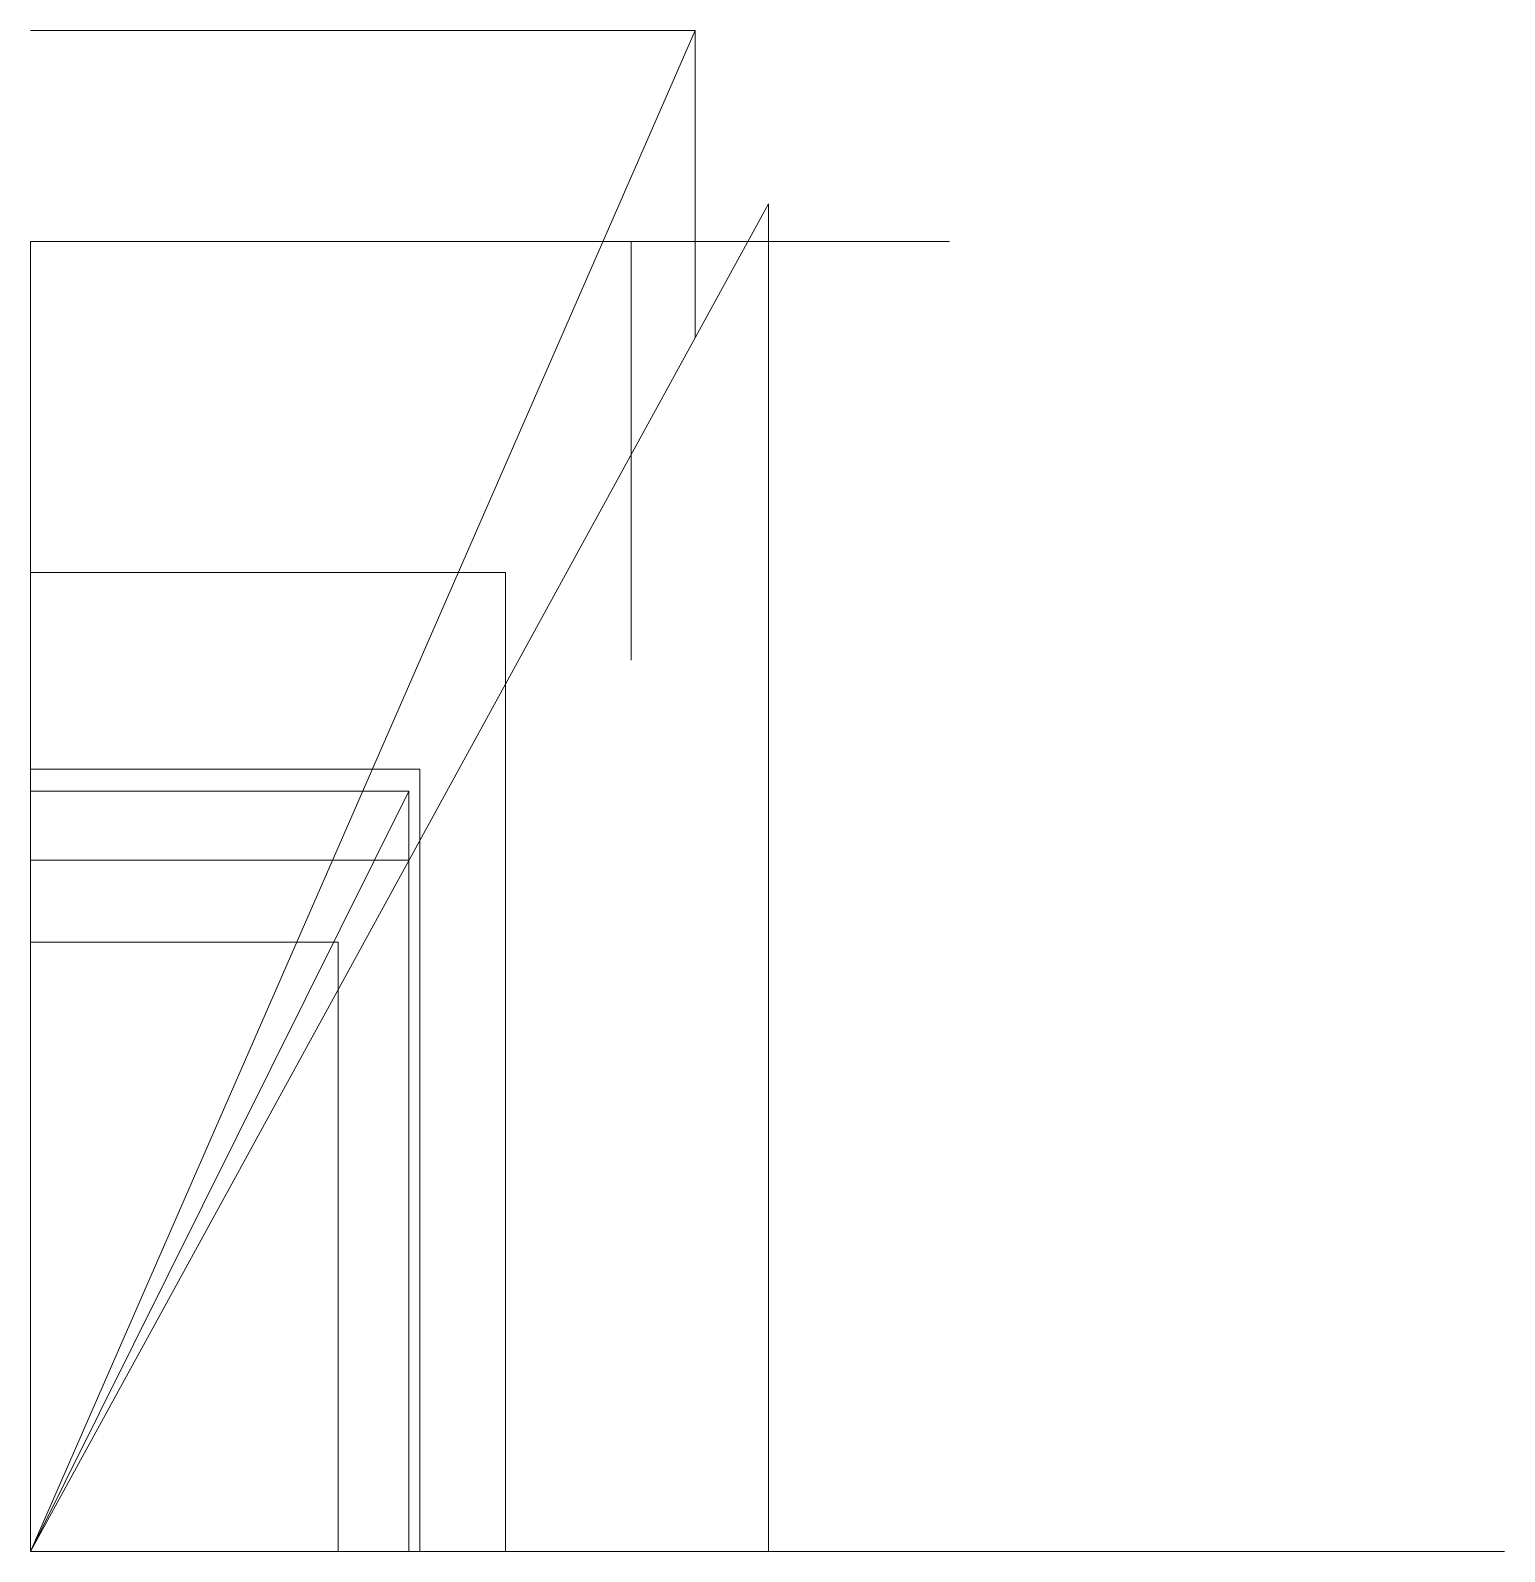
# Model space of a CAD drawing. Header units: millimetres. Extents: x -112500 to 1195770, y -1687628 to -92707.
# Drawn here: x 1187670 to 1195770, y -1687628 to -1679268 of the extents above.
import ezdxf

# ---------------------------------------------------------------- set-up
doc = ezdxf.new("R2010")
doc.units = ezdxf.units.MM
doc.header["$LTSCALE"] = 10
doc.layers.get('0').update_dxf_attribs({"color": 247, "lineweight": 13})

msp = doc.modelspace()

# ---------------------------------------------------------------- linework, layer by layer
at = {"color": 5, "flags": 128}
for points in [[(1187670.1, -1679267.7), (1191322.1, -1679267.7), (1187670.1, -1687627.7)], [(1191724.8, -1687627.7), (1191724.8, -1680220), (1187670.1, -1687627.7)], [(1187670.1, -1680427.7), (1192720.1, -1680427.7)], [(1187670.1, -1683827.7), (1189750.1, -1683827.7)]]:
    msp.add_lwpolyline(points, dxfattribs=at)
at = {"color": 3, "flags": 128}
for points in [[(1191322.1, -1679267.7), (1191322.1, -1680955.7)], [(1187670.1, -1680427.7), (1190970.1, -1680427.7), (1190970.1, -1682727.7)], [(1187670.1, -1683447.7), (1189750.1, -1683447.7), (1189750.1, -1687627.7)], [(1187670.1, -1687627.7), (1189750.1, -1683447.7)]]:
    msp.add_lwpolyline(points, dxfattribs=at)
at = {"flags": 128}
for points in [[(1187670.1, -1687627.7), (1187670.1, -1680427.7)], [(1187670.1, -1682247.7), (1190280.1, -1682247.7), (1190280.1, -1687627.7)], [(1187670.1, -1683327.7), (1189810.1, -1683327.7), (1189810.1, -1687627.7)], [(1187670.1, -1684277.7), (1189360.1, -1684277.7), (1189360.1, -1687627.7)], [(1187670.1, -1687627.7), (1195770.1, -1687627.7)]]:
    msp.add_lwpolyline(points, dxfattribs=at)

doc.saveas('drawing.dxf')
